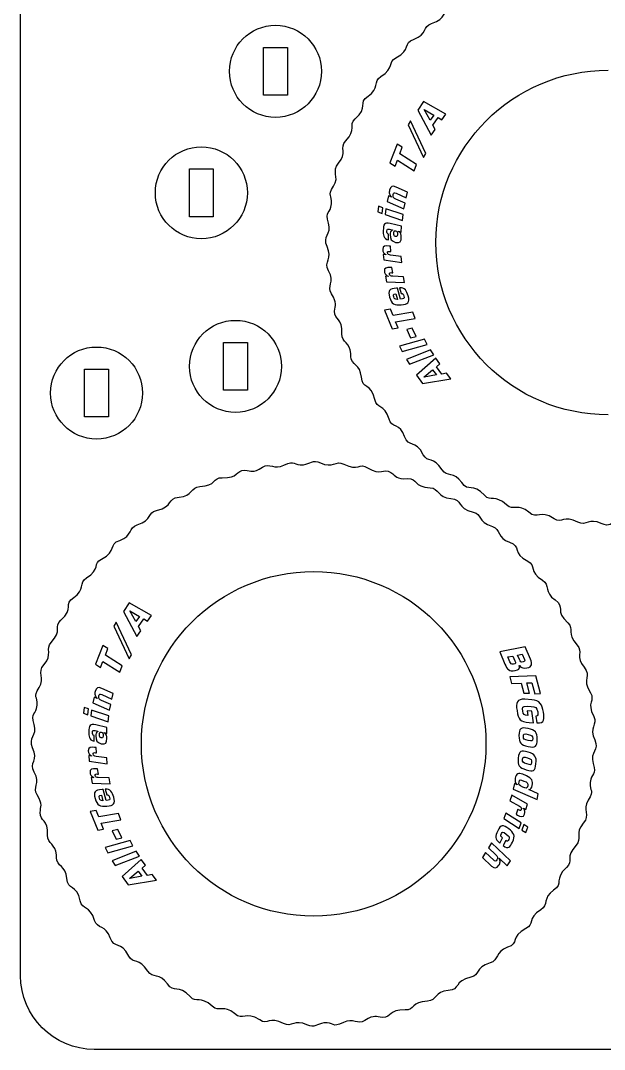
# Model space of a CAD drawing. Extents: x 1449 to 2334, y 110 to 990.
# Drawn here: x 2044.1 to 2106.3, y 752.5 to 862 of the extents above; entities that cross this region are included whole.
import ezdxf

# ---------------------------------------------------------------- set-up
doc = ezdxf.new("R2010")
doc.units = 0
doc.layers.get('0').update_dxf_attribs({"linetype": 'CONTINUOUS'})

msp = doc.modelspace()

# ---------------------------------------------------------------- linework, layer by layer
at = {"color": 175}
for p, q in [((2044.146345, 760.33986), (2044.146345, 971.93956)), ((2326.309345, 752.50286), (2051.983345, 752.50286))]:
    msp.add_line(p, q, dxfattribs=at)
at = {"color": 250}
for p, q in [((2069.996265, 859.121114), (2072.546265, 859.121114)), ((2069.996265, 854.021414), (2069.996265, 859.121114)), ((2072.546265, 859.121114), (2072.546265, 854.021414)), ((2072.546265, 854.021414), (2069.996265, 854.021414)), ((2062.107903, 846.196886), (2064.657903, 846.196886)), ((2062.107903, 841.097186), (2062.107903, 846.196886)), ((2064.657903, 846.196886), (2064.657903, 841.097186)), ((2064.657903, 841.097186), (2062.107903, 841.097186)), ((2065.739987, 827.730252), (2068.289987, 827.730252)), ((2065.739987, 822.630552), (2065.739987, 827.730252)), ((2068.289987, 827.730252), (2068.289987, 822.630552)), ((2050.955363, 824.8922), (2053.505363, 824.8922)), ((2050.955363, 819.7925), (2050.955363, 824.8922)), ((2053.505363, 824.8922), (2053.505363, 819.7925)), ((2068.289987, 822.630552), (2065.739987, 822.630552)), ((2053.505363, 819.7925), (2050.955363, 819.7925))]:
    msp.add_line(p, q, dxfattribs=at)
at = {"color": 1}
for p, q in [((2087.029545, 853.34616), (2086.408845, 852.44236)), ((2089.400245, 852.02056), (2087.029545, 853.34616)), ((2086.408845, 852.44236), (2087.854945, 849.76976)), ((2087.105945, 852.50186), (2087.110045, 852.50776)), ((2087.743645, 851.35976), (2087.105945, 852.50186)), ((2087.110045, 852.50776), (2088.123245, 851.91276)), ((2088.123245, 851.91276), (2087.743645, 851.35976)), ((2088.983845, 851.41376), (2089.400245, 852.02056)), ((2085.630245, 851.30166), (2085.390845, 850.86956)), ((2085.390845, 850.86956), (2087.021745, 847.39196)), ((2087.261145, 847.82426), (2085.630245, 851.30166)), ((2088.026645, 850.84156), (2088.575845, 851.64136)), ((2088.279645, 850.38806), (2088.026645, 850.84156)), ((2088.575845, 851.64136), (2088.983845, 851.41376)), ((2087.854945, 849.76976), (2088.279645, 850.38806)), ((2084.216245, 848.83516), (2083.455445, 846.83226)), ((2084.755545, 848.48736), (2084.216245, 848.83516)), ((2084.496745, 847.80636), (2084.755545, 848.48736)), ((2086.282345, 846.65706), (2084.496745, 847.80636)), ((2087.021745, 847.39196), (2087.261145, 847.82426)), ((2083.455445, 846.83226), (2083.994545, 846.48486)), ((2083.994545, 846.48486), (2084.240545, 847.13196)), ((2084.240545, 847.13196), (2086.026045, 845.98286)), ((2086.026045, 845.98286), (2086.282345, 846.65706)), ((2085.321645, 843.70496), (2084.103945, 844.26026)), ((2083.300145, 843.33806), (2083.165645, 842.73246)), ((2083.628845, 843.18726), (2083.300145, 843.33806)), ((2083.634345, 843.21186), (2083.628845, 843.18726)), ((2085.060845, 842.53256), (2084.091045, 842.97356)), ((2084.103945, 843.59526), (2085.186945, 843.09936)), ((2085.186945, 843.09936), (2085.321645, 843.70496)), ((2082.238945, 842.22176), (2082.163845, 841.60616)), ((2082.699545, 842.06386), (2082.238945, 842.22176)), ((2082.624145, 841.44816), (2082.699545, 842.06386)), ((2083.024045, 841.95516), (2082.948845, 841.33936)), ((2084.854545, 841.32466), (2083.024045, 841.95516)), ((2083.165645, 842.73246), (2084.926245, 841.92696)), ((2084.926245, 841.92696), (2085.060845, 842.53256)), ((2082.163845, 841.60616), (2082.624145, 841.44816)), ((2082.948845, 841.33936), (2084.779045, 840.70886)), ((2084.779045, 840.70886), (2084.854545, 841.32466)), ((2083.410145, 839.76586), (2083.707945, 839.69376)), ((2084.665945, 840.08996), (2083.489145, 840.36976)), ((2083.707945, 839.69376), (2083.707245, 839.66486)), ((2084.651545, 839.46986), (2084.665945, 840.08996)), ((2083.300745, 838.62826), (2083.315245, 839.24836)), ((2084.371745, 839.53766), (2084.372045, 839.55916)), ((2084.372045, 839.55916), (2084.651545, 839.46986)), ((2083.502945, 837.95296), (2083.353045, 837.97396)), ((2083.545545, 837.39546), (2083.502945, 837.95296)), ((2083.021645, 837.05886), (2082.739945, 837.09876)), ((2082.739945, 837.09876), (2082.785745, 836.49826)), ((2082.785745, 836.49826), (2084.704345, 836.23946)), ((2083.019645, 837.08406), (2083.021645, 837.05886)), ((2083.454245, 837.40646), (2083.545545, 837.39546)), ((2084.657045, 836.85806), (2083.506045, 837.01266)), ((2084.704345, 836.23946), (2084.657045, 836.85806)), ((2083.650045, 835.69566), (2083.498745, 835.70166)), ((2083.748145, 835.14526), (2083.650045, 835.69566)), ((2083.260745, 834.75776), (2082.976345, 834.76956)), ((2082.976345, 834.76956), (2083.082145, 834.17646)), ((2083.082145, 834.17646), (2085.017145, 834.11156)), ((2083.256145, 834.78266), (2083.260745, 834.75776)), ((2083.656145, 835.14716), (2083.748145, 835.14526)), ((2084.908145, 834.72216), (2083.747145, 834.76046)), ((2085.017145, 834.11156), (2084.908145, 834.72216)), ((2084.255945, 833.51516), (2084.149345, 833.50726)), ((2084.593045, 832.33236), (2084.255945, 833.51516)), ((2084.469945, 833.52746), (2084.637145, 832.94106)), ((2084.076745, 832.89406), (2084.243845, 832.30766)), ((2083.520345, 831.25416), (2082.887945, 831.14616)), ((2082.887945, 831.14616), (2083.680345, 829.15576)), ((2083.789945, 830.57746), (2083.520345, 831.25416)), ((2085.882645, 830.93696), (2083.789945, 830.57746)), ((2086.149645, 830.26686), (2085.882645, 830.93696)), ((2084.056645, 829.90746), (2086.149645, 830.26686)), ((2084.312945, 829.26396), (2084.056645, 829.90746)), ((2083.680345, 829.15576), (2084.312945, 829.26396)), ((2085.825145, 829.23466), (2085.234745, 829.10296)), ((2085.234745, 829.10296), (2085.643245, 828.21126)), ((2086.233445, 828.34246), (2085.825145, 829.23466)), ((2087.137145, 828.06266), (2084.472845, 827.32296)), ((2085.643245, 828.21126), (2086.233445, 828.34246)), ((2087.423545, 827.51246), (2087.137145, 828.06266)), ((2084.472845, 827.32296), (2084.759345, 826.77276)), ((2084.759345, 826.77276), (2087.423545, 827.51246)), ((2087.782845, 826.92226), (2085.205645, 825.92046)), ((2088.122645, 826.40346), (2087.782845, 826.92226)), ((2085.205645, 825.92046), (2085.545445, 825.40156)), ((2085.545445, 825.40156), (2088.122645, 826.40346)), ((2088.319145, 826.04546), (2086.278845, 824.25226)), ((2088.752145, 825.45046), (2088.319145, 826.04546)), ((2088.401745, 825.14166), (2088.752145, 825.45046)), ((2087.096045, 824.04856), (2087.994845, 824.80546)), ((2087.994845, 824.80546), (2088.389645, 824.26316)), ((2088.972545, 824.35736), (2088.401745, 825.14166)), ((2089.484545, 824.44456), (2088.972545, 824.35736)), ((2089.925945, 823.83806), (2089.484545, 824.44456)), ((2086.278845, 824.25226), (2086.923945, 823.36576)), ((2086.923945, 823.36576), (2089.925945, 823.83806)), ((2087.100145, 824.04286), (2087.096045, 824.04856)), ((2088.389645, 824.26316), (2087.100145, 824.04286)), ((2055.702945, 800.00616), (2055.082245, 799.10236)), ((2058.073645, 798.68056), (2055.702945, 800.00616)), ((2055.779345, 799.16186), (2055.783445, 799.16776)), ((2056.417045, 798.01976), (2055.779345, 799.16186)), ((2055.783445, 799.16776), (2056.796645, 798.57276)), ((2055.082245, 799.10236), (2056.528345, 796.42976)), ((2056.796645, 798.57276), (2056.417045, 798.01976)), ((2056.700045, 797.50156), (2057.249245, 798.30136)), ((2057.249245, 798.30136), (2057.657245, 798.07376)), ((2057.657245, 798.07376), (2058.073645, 798.68056)), ((2054.303645, 797.96166), (2054.064245, 797.52956)), ((2054.064245, 797.52956), (2055.695145, 794.05196)), ((2055.934545, 794.48426), (2054.303645, 797.96166)), ((2056.528345, 796.42976), (2056.953045, 797.04806)), ((2056.953045, 797.04806), (2056.700045, 797.50156)), ((2052.889645, 795.49516), (2052.128845, 793.49226)), ((2053.428945, 795.14736), (2052.889645, 795.49516)), ((2053.170145, 794.46636), (2053.428945, 795.14736)), ((2097.848945, 795.32796), (2095.131845, 794.81446)), ((2095.131845, 794.81446), (2095.685145, 793.48996)), ((2098.396545, 794.01706), (2097.848945, 795.32796)), ((2052.667945, 793.14486), (2052.913945, 793.79196)), ((2052.913945, 793.79196), (2054.699445, 792.64286)), ((2054.955745, 793.31706), (2053.170145, 794.46636)), ((2055.695145, 794.05196), (2055.934545, 794.48426)), ((2096.004545, 794.26056), (2096.536745, 794.36156)), ((2096.214345, 793.75776), (2096.004545, 794.26056)), ((2096.536745, 794.36156), (2096.752045, 793.84576)), ((2097.040945, 794.45496), (2097.533745, 794.54776)), ((2097.241245, 793.97576), (2097.040945, 794.45496)), ((2097.533745, 794.54776), (2097.767545, 793.98836)), ((2052.128845, 793.49226), (2052.667945, 793.14486)), ((2054.699445, 792.64286), (2054.955745, 793.31706)), ((2097.211145, 793.36516), (2097.240145, 793.36976)), ((2098.989145, 792.23906), (2096.226145, 792.12966)), ((2096.226145, 792.12966), (2096.403645, 791.43046)), ((2096.403645, 791.43046), (2097.416345, 791.47146)), ((2097.416345, 791.47146), (2097.687745, 790.40186)), ((2098.020645, 791.49496), (2098.563045, 791.51316)), ((2098.292145, 790.42516), (2098.020645, 791.49496)), ((2098.563045, 791.51316), (2098.857445, 790.35266)), ((2099.460945, 790.37926), (2098.989145, 792.23906)), ((2053.995045, 790.36496), (2052.777345, 790.92026)), ((2053.860345, 789.75936), (2053.995045, 790.36496)), ((2097.687745, 790.40186), (2098.292145, 790.42516)), ((2098.857445, 790.35266), (2099.460945, 790.37926)), ((2051.973545, 789.99806), (2051.839045, 789.39246)), ((2051.839045, 789.39246), (2053.599645, 788.58696)), ((2052.302245, 789.84726), (2051.973545, 789.99806)), ((2052.307745, 789.87186), (2052.302245, 789.84726)), ((2053.734245, 789.19256), (2052.764445, 789.63356)), ((2052.777345, 790.25526), (2053.860345, 789.75936)), ((2098.537545, 789.71166), (2097.823645, 789.75406)), ((2050.912345, 788.88176), (2050.837245, 788.26616)), ((2050.837245, 788.26616), (2051.297545, 788.10816)), ((2051.372945, 788.72386), (2050.912345, 788.88176)), ((2051.297545, 788.10816), (2051.372945, 788.72386)), ((2051.697445, 788.61516), (2051.622245, 787.99936)), ((2053.527945, 787.98466), (2051.697445, 788.61516)), ((2053.599645, 788.58696), (2053.734245, 789.19256)), ((2098.037245, 789.01296), (2098.486145, 788.98576)), ((2098.550445, 788.48476), (2098.039245, 788.51356)), ((2098.039245, 788.51356), (2098.113245, 788.02146)), ((2098.733045, 787.26856), (2098.550445, 788.48476)), ((2051.622245, 787.99936), (2053.452445, 787.36886)), ((2053.452445, 787.36886), (2053.527945, 787.98466)), ((2098.250845, 787.29816), (2098.733045, 787.26856)), ((2098.966745, 787.97086), (2099.075445, 787.24706)), ((2052.083545, 786.42586), (2052.381345, 786.35376)), ((2053.339345, 786.74996), (2052.162545, 787.02976)), ((2052.381345, 786.35376), (2052.380645, 786.32486)), ((2053.045145, 786.19766), (2053.045445, 786.21916)), ((2053.045445, 786.21916), (2053.324945, 786.12986)), ((2053.324945, 786.12986), (2053.339345, 786.74996)), ((2051.974145, 785.28826), (2051.988645, 785.90836)), ((2052.176345, 784.61296), (2052.026445, 784.63396)), ((2052.127645, 784.06646), (2052.218945, 784.05546)), ((2052.218945, 784.05546), (2052.176345, 784.61296)), ((2051.695045, 783.71886), (2051.413345, 783.75876)), ((2051.413345, 783.75876), (2051.459145, 783.15826)), ((2051.459145, 783.15826), (2053.377745, 782.89946)), ((2051.693045, 783.74406), (2051.695045, 783.71886)), ((2053.330445, 783.51806), (2052.179445, 783.67266)), ((2053.377745, 782.89946), (2053.330445, 783.51806)), ((2052.323445, 782.35566), (2052.172145, 782.36166)), ((2052.421545, 781.80526), (2052.323445, 782.35566)), ((2052.329545, 781.80716), (2052.421545, 781.80526)), ((2097.991445, 781.60356), (2097.586045, 781.77966)), ((2051.934145, 781.41776), (2051.649745, 781.42956)), ((2051.649745, 781.42956), (2051.755545, 780.83646)), ((2051.755545, 780.83646), (2053.690545, 780.77156)), ((2051.929545, 781.44266), (2051.934145, 781.41776)), ((2053.581545, 781.38216), (2052.420545, 781.42046)), ((2053.690545, 780.77156), (2053.581545, 781.38216)), ((2096.696645, 780.81086), (2096.570945, 780.20346)), ((2097.001145, 780.66316), (2096.696645, 780.81086)), ((2097.006945, 780.69136), (2097.001145, 780.66316)), ((2052.750145, 779.55406), (2052.917245, 778.96766)), ((2052.929345, 780.17516), (2052.822745, 780.16726)), ((2053.266445, 778.99236), (2052.929345, 780.17516)), ((2053.143345, 780.18746), (2053.310545, 779.60106)), ((2096.405345, 779.55436), (2096.219245, 778.96226)), ((2098.090445, 778.60106), (2096.405345, 779.55436)), ((2096.570945, 780.20346), (2099.103445, 779.09376)), ((2098.215645, 780.14306), (2098.221645, 780.17126)), ((2099.229245, 779.70096), (2098.215645, 780.14306)), ((2099.103445, 779.09376), (2099.229245, 779.70096)), ((2096.219245, 778.96226), (2097.230645, 778.39146)), ((2097.909945, 778.02626), (2098.090445, 778.60106)), ((2052.193745, 777.91416), (2051.561345, 777.80616)), ((2051.561345, 777.80616), (2052.353745, 775.81576)), ((2052.463345, 777.23746), (2052.193745, 777.91416)), ((2054.556045, 777.59696), (2052.463345, 777.23746)), ((2054.823045, 776.92686), (2054.556045, 777.59696)), ((2095.787645, 777.64266), (2095.572245, 777.06086)), ((2097.423345, 776.60656), (2095.787645, 777.64266)), ((2097.051745, 778.05046), (2096.884145, 777.51726)), ((2096.884145, 777.51726), (2097.015445, 777.44196)), ((2097.132445, 778.00626), (2097.051745, 778.05046)), ((2097.655645, 778.14406), (2097.663245, 778.16836)), ((2097.663245, 778.16836), (2097.909945, 778.02626)), ((2052.730045, 776.56746), (2054.823045, 776.92686)), ((2052.986345, 775.92396), (2052.730045, 776.56746)), ((2095.572245, 777.06086), (2097.207945, 776.02486)), ((2097.207945, 776.02486), (2097.423345, 776.60656)), ((2097.713945, 776.42596), (2097.498645, 775.84416)), ((2098.125245, 776.16606), (2097.713945, 776.42596)), ((2097.910145, 775.58436), (2098.125245, 776.16606)), ((2052.353745, 775.81576), (2052.986345, 775.92396)), ((2054.498545, 775.89466), (2053.908145, 775.76296)), ((2053.908145, 775.76296), (2054.316645, 774.87126)), ((2054.906845, 775.00246), (2054.498545, 775.89466)), ((2097.498645, 775.84416), (2097.910145, 775.58436)), ((2055.810545, 774.72266), (2053.146245, 773.98296)), ((2053.146245, 773.98296), (2053.432745, 773.43276)), ((2053.432745, 773.43276), (2056.096945, 774.17246)), ((2054.316645, 774.87126), (2054.906845, 775.00246)), ((2056.096945, 774.17246), (2055.810545, 774.72266)), ((2094.259645, 774.47936), (2093.934945, 773.95086)), ((2093.934945, 773.95086), (2094.707745, 773.21756)), ((2096.263945, 772.57446), (2094.259645, 774.47936)), ((2095.155845, 774.45366), (2095.427445, 775.01116)), ((2095.770545, 774.74376), (2095.498945, 774.18616)), ((2056.456245, 773.58226), (2053.879045, 772.58046)), ((2054.218845, 772.06156), (2056.796045, 773.06346)), ((2056.796045, 773.06346), (2056.456245, 773.58226)), ((2093.630945, 773.45596), (2093.306145, 772.92766)), ((2093.306145, 772.92766), (2094.275945, 772.00546)), ((2094.492845, 772.63406), (2093.630945, 773.45596)), ((2095.061745, 772.84316), (2095.075045, 772.86486)), ((2095.075045, 772.86486), (2095.939245, 772.04576)), ((2053.879045, 772.58046), (2054.218845, 772.06156)), ((2056.992545, 772.70546), (2054.952245, 770.91226)), ((2057.425545, 772.11046), (2056.992545, 772.70546)), ((2057.075145, 771.80166), (2057.425545, 772.11046)), ((2057.645945, 771.01736), (2057.075145, 771.80166)), ((2095.939245, 772.04576), (2096.263945, 772.57446)), ((2054.952245, 770.91226), (2055.597345, 770.02576)), ((2055.769445, 770.70856), (2056.668245, 771.46546)), ((2055.773545, 770.70286), (2055.769445, 770.70856)), ((2057.063045, 770.92316), (2055.773545, 770.70286)), ((2056.668245, 771.46546), (2057.063045, 770.92316)), ((2058.157945, 771.10456), (2057.645945, 771.01736)), ((2058.599345, 770.49806), (2058.157945, 771.10456)), ((2055.597345, 770.02576), (2058.599345, 770.49806))]:
    msp.add_line(p, q, dxfattribs=at)
at = {"color": 3}
for points in [[(2087.881145, 861.66796), (2089.568245, 862.18466), (2088.924345, 862.96946), (2089.944145, 863.18976)], [(2086.031445, 860.00636), (2087.401145, 860.47346), (2086.944345, 861.38116), (2087.881145, 861.66796)], [(2084.087045, 858.01656), (2085.767645, 858.87676), (2084.779245, 859.57936), (2086.031445, 860.00636)], [(2082.487445, 856.01256), (2083.985545, 856.95096), (2083.157645, 857.54066), (2084.087045, 858.01656)], [(2088.330645, 838.35586), (2088.330645, 848.48086), (2096.538645, 856.68876), (2106.663745, 856.68876)], [(2081.130845, 853.92876), (2082.333345, 854.73486), (2081.656545, 855.49186), (2082.487445, 856.01256)], [(2079.766445, 851.50246), (2081.165745, 852.77436), (2080.033945, 853.19346), (2081.130845, 853.92876)], [(2078.739945, 849.15256), (2079.941945, 850.44996), (2078.994745, 850.80126), (2079.766445, 851.50246)], [(2077.970445, 846.78976), (2078.923645, 847.88246), (2078.074145, 848.43376), (2078.739945, 849.15256)], [(2077.454245, 844.34566), (2078.134945, 845.41516), (2077.187845, 845.89286), (2077.970445, 846.78976)], [(2077.229945, 842.46726), (2077.317245, 843.45726), (2076.755845, 843.24836), (2077.454245, 844.34566)], [(2076.918245, 840.43036), (2076.516245, 841.76516), (2077.135945, 841.40156), (2077.229945, 842.46726)], [(2076.759645, 837.93686), (2076.246445, 839.01246), (2077.285345, 839.21226), (2076.918245, 840.43036)], [(2076.929545, 835.34076), (2076.345345, 836.39096), (2077.414345, 836.56486), (2076.759645, 837.93686)], [(2106.663745, 820.02286), (2096.538645, 820.02286), (2088.330645, 828.23076), (2088.330645, 838.35586)], [(2077.224045, 832.91486), (2076.707945, 833.73576), (2077.616445, 834.10576), (2076.929545, 835.34076)], [(2077.560045, 831.04476), (2077.577945, 831.74146), (2077.904545, 831.83246), (2077.224045, 832.91486)], [(2078.348845, 828.63406), (2078.432845, 830.40126), (2077.533445, 830.01166), (2077.560045, 831.04476)], [(2079.282845, 826.54716), (2079.239445, 827.69246), (2078.305445, 827.72226), (2078.348845, 828.63406)], [(2079.284545, 826.24716), (2079.281045, 826.34696), (2079.286845, 826.44736), (2079.282845, 826.54716)], [(2080.410545, 824.02876), (2080.311845, 825.46946), (2079.318245, 825.27306), (2079.284545, 826.24716)], [(2081.829845, 821.63676), (2081.430345, 823.48346), (2080.500745, 822.71076), (2080.410545, 824.02876)], [(2083.351845, 819.57346), (2082.834645, 821.25986), (2082.051645, 820.61226), (2081.829845, 821.63676)], [(2085.013145, 817.72406), (2084.545745, 819.09436), (2083.639545, 818.63586), (2083.351845, 819.57346)], [(2087.003045, 815.77976), (2086.142945, 817.45946), (2085.440345, 816.47156), (2085.013145, 817.72406)], [(2089.007245, 814.18006), (2088.069445, 815.67746), (2087.478945, 814.85026), (2087.003045, 815.77976)], [(2068.025945, 814.11956), (2068.723245, 814.10186), (2068.812845, 813.77526), (2069.895945, 814.45566)], [(2069.895945, 814.45566), (2070.666245, 814.93946), (2071.144945, 814.14316), (2072.172245, 814.66676)], [(2072.172245, 814.66676), (2073.411245, 815.29836), (2073.177945, 814.60536), (2074.253045, 814.71496)], [(2074.253045, 814.71496), (2074.999745, 814.79086), (2075.199745, 815.33376), (2076.056745, 814.91466)], [(2076.056745, 814.91466), (2077.358345, 814.27816), (2077.672345, 815.23946), (2078.538545, 814.78236)], [(2078.538545, 814.78236), (2080.102245, 813.95736), (2080.198745, 814.96316), (2081.075145, 814.39846)], [(2063.227845, 812.39496), (2064.988845, 812.45556), (2064.571745, 813.38176), (2065.615445, 813.33066)], [(2065.615445, 813.33066), (2067.379145, 813.24456), (2066.992545, 814.14616), (2068.025945, 814.11956)], [(2081.075145, 814.39846), (2082.559845, 813.44176), (2082.679145, 814.41616), (2083.557945, 813.87506)], [(2083.557945, 813.87506), (2084.157445, 813.50566), (2084.066545, 813.18186), (2085.343245, 813.23156)], [(2091.091045, 812.82326), (2090.286745, 814.02426), (2089.527045, 813.34986), (2089.007245, 814.18006)], [(2061.009645, 811.26916), (2062.451545, 811.36906), (2062.253445, 812.36126), (2063.227845, 812.39496)], [(2085.343245, 813.23156), (2086.384245, 813.27226), (2085.962245, 812.35396), (2087.722745, 812.27206)], [(2087.722745, 812.27206), (2088.695845, 812.22686), (2088.488045, 811.23676), (2089.927845, 811.12346)], [(2093.516945, 811.45896), (2092.245845, 812.85756), (2091.825345, 811.72636), (2091.091045, 812.82326)], [(2058.617545, 809.84976), (2060.464845, 810.24906), (2059.690445, 811.17756), (2061.009645, 811.26916)], [(2095.866845, 810.43256), (2094.571145, 811.63356), (2094.218345, 810.68726), (2093.516945, 811.45896)], [(2089.927845, 811.12346), (2091.245145, 811.01986), (2090.465345, 810.09336), (2092.304845, 809.68046)], [(2098.229845, 809.66296), (2097.138945, 810.61516), (2096.585045, 809.76666), (2095.866845, 810.43256)], [(2056.554545, 808.32796), (2058.241645, 808.84466), (2057.597745, 809.62946), (2058.617545, 809.84976)], [(2092.304845, 809.68046), (2093.320945, 809.45216), (2092.673345, 808.66896), (2094.353345, 808.13756)], [(2100.925545, 808.97366), (2099.335745, 809.99826), (2099.228045, 808.79176), (2098.229845, 809.66296)], [(2103.462145, 808.58966), (2101.901145, 809.41426), (2101.801945, 808.40896), (2100.925545, 808.97366)], [(2105.943945, 808.45726), (2104.646045, 809.09356), (2104.325745, 808.13326), (2103.462145, 808.58966)], [(2054.704845, 806.66636), (2056.074545, 807.13346), (2055.617745, 808.04116), (2056.554545, 808.32796)], [(2094.353345, 808.13756), (2095.285945, 807.84276), (2094.821645, 806.93806), (2096.186145, 806.45756)], [(2107.747645, 808.65716), (2107.003045, 808.58116), (2106.799245, 808.03796), (2105.943945, 808.45726)], [(2052.760445, 804.67656), (2054.441045, 805.53676), (2053.452645, 806.23936), (2054.704845, 806.66636)], [(2096.186145, 806.45756), (2097.433245, 806.01836), (2096.437445, 805.32836), (2098.110345, 804.44846)], [(2051.160845, 802.67256), (2052.658945, 803.61096), (2051.831045, 804.20066), (2052.760445, 804.67656)], [(2098.110345, 804.44846), (2099.033745, 803.96286), (2098.204345, 803.37596), (2099.689845, 802.42816)], [(2049.804245, 800.58876), (2051.006745, 801.39486), (2050.329945, 802.15186), (2051.160845, 802.67256)], [(2057.004045, 785.01586), (2057.004045, 795.14086), (2065.212045, 803.34876), (2075.337145, 803.34876)], [(2075.337145, 803.34876), (2085.462045, 803.34876), (2093.670045, 795.14086), (2093.670045, 785.01586)], [(2099.689845, 802.42816), (2100.512945, 801.90306), (2099.832645, 801.15026), (2101.026045, 800.33066)], [(2048.439845, 798.16246), (2049.839145, 799.43436), (2048.707345, 799.85346), (2049.804245, 800.58876)], [(2101.026045, 800.33066), (2102.114145, 799.58336), (2100.979145, 799.17926), (2102.365245, 797.89116)], [(2047.413345, 795.81256), (2048.615345, 797.10996), (2047.668145, 797.46126), (2048.439845, 798.16246)], [(2102.365245, 797.89116), (2103.130145, 797.18026), (2102.176445, 796.83646), (2103.366545, 795.53176)], [(2046.643845, 793.44976), (2047.597045, 794.54246), (2046.747545, 795.09376), (2047.413345, 795.81256)], [(2103.366545, 795.53176), (2104.027445, 794.80716), (2103.171545, 794.26336), (2104.114145, 793.16026)], [(2046.127645, 791.00566), (2046.808345, 792.07516), (2045.861245, 792.55286), (2046.643845, 793.44976)], [(2104.114145, 793.16026), (2104.972445, 792.15566), (2103.770745, 792.05966), (2104.776745, 790.45706)], [(2045.903345, 789.12726), (2045.990645, 790.11726), (2045.429245, 789.90836), (2046.127645, 791.00566)], [(2104.776745, 790.45706), (2105.331945, 789.57276), (2104.322845, 789.49236), (2105.133545, 787.91826)], [(2045.591645, 787.09036), (2045.189645, 788.42516), (2045.809345, 788.06156), (2045.903345, 789.12726)], [(2045.433045, 784.59686), (2044.919845, 785.67246), (2045.958745, 785.87226), (2045.591645, 787.09036)], [(2105.133545, 787.91826), (2105.583045, 787.04536), (2104.615845, 786.74226), (2105.241145, 785.43506)], [(2075.337145, 766.68286), (2065.212045, 766.68286), (2057.004045, 774.89076), (2057.004045, 785.01586)], [(2093.670045, 785.01586), (2093.670045, 774.89076), (2085.462045, 766.68286), (2075.337145, 766.68286)], [(2105.241145, 785.43506), (2105.754445, 784.36126), (2104.715245, 784.16056), (2105.082445, 782.94156)], [(2045.602945, 782.00076), (2045.018745, 783.05096), (2046.087745, 783.22486), (2045.433045, 784.59686)], [(2105.082445, 782.94156), (2105.484445, 781.60676), (2104.864745, 781.97106), (2104.770745, 780.90486)], [(2045.897445, 779.57486), (2045.381345, 780.39576), (2046.289845, 780.76576), (2045.602945, 782.00076)], [(2104.770745, 780.90486), (2104.683245, 779.91226), (2105.245345, 780.12716), (2104.546445, 779.02646)], [(2046.233445, 777.70476), (2046.251345, 778.40146), (2046.577945, 778.49246), (2045.897445, 779.57486)], [(2104.546445, 779.02646), (2103.865745, 777.95426), (2104.813245, 777.47896), (2104.029945, 776.58246)], [(2047.022245, 775.29406), (2047.106245, 777.06126), (2046.206845, 776.67166), (2046.233445, 777.70476)], [(2104.029945, 776.58246), (2103.078745, 775.49386), (2103.926145, 774.93656), (2103.260745, 774.21946)], [(2047.956245, 773.20716), (2047.912845, 774.35246), (2046.978845, 774.38226), (2047.022245, 775.29406)], [(2103.260745, 774.21946), (2102.060245, 772.92606), (2103.003945, 772.56696), (2102.234245, 771.86946)], [(2047.957945, 772.90716), (2047.954445, 773.00696), (2047.960245, 773.10736), (2047.956245, 773.20716)], [(2049.083945, 770.68876), (2048.985245, 772.12946), (2047.991645, 771.93306), (2047.957945, 772.90716)], [(2102.234245, 771.86946), (2100.837345, 770.60316), (2101.965445, 770.17696), (2100.870045, 769.44346)], [(2050.503245, 768.29676), (2050.103745, 770.14346), (2049.174145, 769.37076), (2049.083945, 770.68876)], [(2100.870045, 769.44346), (2099.667745, 768.63826), (2100.344245, 767.88036), (2099.513145, 767.35996)], [(2052.025245, 766.23346), (2051.508045, 767.91986), (2050.725045, 767.27226), (2050.503245, 768.29676)], [(2099.513145, 767.35996), (2098.015845, 766.42216), (2098.843145, 765.83166), (2097.913445, 765.35556)], [(2053.686545, 764.38406), (2053.219145, 765.75436), (2052.312945, 765.29586), (2052.025245, 766.23346)], [(2097.913445, 765.35556), (2096.234945, 764.49606), (2097.219345, 763.79026), (2095.969145, 763.36546)], [(2055.676445, 762.43976), (2054.816345, 764.11946), (2054.113745, 763.13156), (2053.686545, 764.38406)], [(2095.969145, 763.36546), (2094.601645, 762.90076), (2095.055045, 761.99036), (2094.119545, 761.70396)], [(2057.680645, 760.84006), (2056.742845, 762.33746), (2056.152345, 761.51026), (2055.676445, 762.43976)], [(2059.764445, 759.48326), (2058.960145, 760.68426), (2058.200445, 760.00986), (2057.680645, 760.84006)], [(2094.119545, 761.70396), (2092.431245, 761.18696), (2093.076645, 760.40206), (2092.056245, 760.18216)], [(2092.056245, 760.18216), (2090.211645, 759.78446), (2090.980545, 758.85176), (2089.663945, 758.76326)], [(2062.190345, 758.11896), (2060.919245, 759.51756), (2060.498745, 758.38636), (2059.764445, 759.48326)], [(2089.663945, 758.76326), (2088.226545, 758.66656), (2088.420145, 757.67066), (2087.446245, 757.63706)], [(2064.540245, 757.09256), (2063.244545, 758.29356), (2062.891745, 757.34726), (2062.190345, 758.11896)], [(2087.446245, 757.63706), (2085.684845, 757.57636), (2086.104345, 756.65156), (2085.058745, 756.70126)], [(2066.903245, 756.32296), (2065.812345, 757.27516), (2065.258445, 756.42666), (2064.540245, 757.09256)], [(2069.598945, 755.63366), (2068.009145, 756.65826), (2067.901445, 755.45176), (2066.903245, 756.32296)], [(2085.058745, 756.70126), (2083.291045, 756.78526), (2083.679245, 755.88356), (2082.647945, 755.91256)], [(2072.135545, 755.24966), (2070.574545, 756.07426), (2070.475345, 755.06896), (2069.598945, 755.63366)], [(2074.617345, 755.11726), (2073.319445, 755.75356), (2072.999145, 754.79326), (2072.135545, 755.24966)], [(2078.501645, 755.36516), (2077.262145, 754.73326), (2077.496645, 755.42676), (2076.421045, 755.31716)], [(2080.778345, 755.57676), (2080.008445, 755.09166), (2079.529645, 755.88906), (2078.501645, 755.36516)], [(2082.647945, 755.91256), (2081.948445, 755.93236), (2081.855945, 756.25596), (2080.778345, 755.57676)], [(2076.421045, 755.31716), (2075.676445, 755.24116), (2075.472645, 754.69796), (2074.617345, 755.11726)]]:
    msp.add_open_spline(points, degree=3, dxfattribs=at)
at = {"color": 250}
for points in [[(2066.376265, 856.571214), (2066.376265, 859.274614), (2068.567765, 861.466314), (2071.271365, 861.466314)], [(2071.271365, 861.466314), (2073.974765, 861.466314), (2076.166265, 859.274614), (2076.166265, 856.571214)], [(2071.271365, 851.676114), (2068.567765, 851.676114), (2066.376265, 853.867814), (2066.376265, 856.571214)], [(2076.166265, 856.571214), (2076.166265, 853.867814), (2073.974765, 851.676114), (2071.271365, 851.676114)], [(2058.487903, 843.646986), (2058.487903, 846.350386), (2060.679403, 848.542086), (2063.383003, 848.542086)], [(2063.383003, 848.542086), (2066.086403, 848.542086), (2068.277903, 846.350386), (2068.277903, 843.646986)], [(2063.383003, 838.751886), (2060.679403, 838.751886), (2058.487903, 840.943586), (2058.487903, 843.646986)], [(2068.277903, 843.646986), (2068.277903, 840.943586), (2066.086403, 838.751886), (2063.383003, 838.751886)], [(2062.119987, 825.180352), (2062.119987, 827.883752), (2064.311487, 830.075452), (2067.015087, 830.075452)], [(2067.015087, 830.075452), (2069.718487, 830.075452), (2071.909987, 827.883752), (2071.909987, 825.180352)], [(2047.335363, 822.3423), (2047.335363, 825.0457), (2049.526863, 827.2374), (2052.230463, 827.2374)], [(2052.230463, 827.2374), (2054.933863, 827.2374), (2057.125363, 825.0457), (2057.125363, 822.3423)], [(2067.015087, 820.285252), (2064.311487, 820.285252), (2062.119987, 822.476952), (2062.119987, 825.180352)], [(2071.909987, 825.180352), (2071.909987, 822.476952), (2069.718487, 820.285252), (2067.015087, 820.285252)], [(2052.230463, 817.4472), (2049.526863, 817.4472), (2047.335363, 819.6389), (2047.335363, 822.3423)], [(2057.125363, 822.3423), (2057.125363, 819.6389), (2054.933863, 817.4472), (2052.230463, 817.4472)]]:
    msp.add_open_spline(points, degree=3, dxfattribs=at)
at = {"color": 1}
for points in [[(2084.103945, 844.26026), (2083.724845, 844.43316), (2083.499145, 844.33176), (2083.408345, 843.92356)], [(2083.408345, 843.92356), (2083.376945, 843.78246), (2083.368045, 843.65896), (2083.400845, 843.54096)], [(2083.400845, 843.54096), (2083.430945, 843.42686), (2083.503545, 843.32206), (2083.634345, 843.21186)], [(2084.091045, 842.97356), (2083.876645, 843.07266), (2083.732945, 843.18996), (2083.793145, 843.46086)], [(2083.793145, 843.46086), (2083.836945, 843.65816), (2083.931345, 843.66686), (2084.103945, 843.59526)], [(2082.739945, 839.64056), (2082.734845, 839.42056), (2082.729645, 839.20066), (2082.797545, 839.02246)], [(2083.489145, 840.36976), (2082.839645, 840.52196), (2082.754745, 840.27516), (2082.739945, 839.64056)], [(2083.116645, 839.55236), (2083.122845, 839.82296), (2083.234445, 839.80586), (2083.410145, 839.76586)], [(2083.707245, 839.66486), (2083.490545, 839.64826), (2083.487745, 839.37436), (2083.483645, 839.19766)], [(2083.865245, 839.31506), (2083.869845, 839.51706), (2083.887345, 839.64996), (2084.045245, 839.61386)], [(2082.797545, 839.02246), (2082.865645, 838.84046), (2083.006545, 838.69986), (2083.300745, 838.62826)], [(2083.315245, 839.24836), (2083.146645, 839.28846), (2083.112845, 839.39746), (2083.116645, 839.55236)], [(2083.483645, 839.19766), (2083.473145, 838.75046), (2083.607645, 838.48056), (2084.059545, 838.37236)], [(2084.056045, 838.99656), (2083.883945, 839.04036), (2083.861645, 839.16336), (2083.865245, 839.31506)], [(2084.045245, 839.61386), (2084.242445, 839.56596), (2084.272945, 839.47876), (2084.266845, 839.21906)], [(2084.266845, 839.21906), (2084.264645, 839.12536), (2084.260645, 838.94866), (2084.056045, 838.99656)], [(2084.059545, 838.37236), (2084.540345, 838.26036), (2084.650345, 838.48866), (2084.660345, 838.92146)], [(2084.660345, 838.92146), (2084.665345, 839.13766), (2084.628845, 839.42696), (2084.371745, 839.53766)], [(2083.353045, 837.97396), (2083.002545, 838.01956), (2082.646945, 838.03226), (2082.680045, 837.60056)], [(2082.680045, 837.60056), (2082.688845, 837.48556), (2082.717945, 837.38656), (2082.771445, 837.30026)], [(2083.181445, 837.28456), (2083.168745, 837.45346), (2083.319145, 837.42516), (2083.454245, 837.40646)], [(2082.771445, 837.30026), (2082.825345, 837.21386), (2082.906445, 837.14406), (2083.019645, 837.08406)], [(2083.506045, 837.01266), (2083.348945, 837.03316), (2083.195745, 837.09746), (2083.181445, 837.28456)], [(2083.498745, 835.70166), (2083.145345, 835.71176), (2082.790345, 835.68866), (2082.866345, 835.26286)], [(2082.866345, 835.26286), (2082.886745, 835.14906), (2082.925545, 835.05346), (2082.987645, 834.97286)], [(2082.987645, 834.97286), (2083.049745, 834.89236), (2083.137345, 834.83116), (2083.256145, 834.78266)], [(2083.397145, 834.99836), (2083.367345, 835.16536), (2083.519845, 835.15216), (2083.656145, 835.14716)], [(2083.747145, 834.76046), (2083.588845, 834.76516), (2083.430145, 834.81386), (2083.397145, 834.99836)], [(2084.149345, 833.50726), (2083.362845, 833.45166), (2083.218445, 833.23426), (2083.413245, 832.55116)], [(2085.092045, 833.31846), (2084.951445, 833.46976), (2084.760745, 833.54646), (2084.469945, 833.52746)], [(2085.388645, 832.68676), (2085.313245, 832.95036), (2085.228245, 833.16986), (2085.092045, 833.31846)], [(2083.413245, 832.55116), (2083.622045, 831.81916), (2083.913645, 831.67726), (2084.656845, 831.72806)], [(2083.858245, 832.56916), (2083.800845, 832.77036), (2083.790345, 832.87226), (2084.076745, 832.89406)], [(2084.243845, 832.30766), (2083.988845, 832.29506), (2083.918445, 832.35756), (2083.858245, 832.56916)], [(2084.947645, 832.65456), (2085.017745, 832.40856), (2084.932145, 832.35416), (2084.593045, 832.33236)], [(2084.637145, 832.94106), (2084.838845, 832.95756), (2084.895245, 832.83856), (2084.947645, 832.65456)], [(2084.656845, 831.72806), (2085.378245, 831.77626), (2085.593145, 831.96876), (2085.388645, 832.68676)], [(2096.617445, 793.50416), (2096.396245, 793.46246), (2096.304545, 793.54166), (2096.214345, 793.75776)], [(2096.752045, 793.84576), (2096.842445, 793.62926), (2096.841745, 793.54706), (2096.617445, 793.50416)], [(2097.622445, 793.73646), (2097.404845, 793.69636), (2097.338445, 793.74286), (2097.241245, 793.97576)], [(2097.767545, 793.98836), (2097.837345, 793.80256), (2097.786145, 793.76576), (2097.622445, 793.73646)], [(2098.031445, 793.09426), (2098.624345, 793.20916), (2098.603845, 793.52096), (2098.396545, 794.01706)], [(2095.685145, 793.48996), (2095.906145, 792.96116), (2096.115945, 792.69276), (2096.782445, 792.81866)], [(2096.782445, 792.81866), (2097.123245, 792.88306), (2097.340645, 792.98946), (2097.211145, 793.36516)], [(2097.240145, 793.36976), (2097.435345, 793.05236), (2097.686245, 793.03216), (2098.031445, 793.09426)], [(2052.081745, 790.58356), (2052.050345, 790.44246), (2052.041445, 790.31896), (2052.074245, 790.20096)], [(2052.777345, 790.92026), (2052.398245, 791.09316), (2052.172545, 790.99176), (2052.081745, 790.58356)], [(2052.074245, 790.20096), (2052.104345, 790.08686), (2052.176945, 789.98206), (2052.307745, 789.87186)], [(2052.764445, 789.63356), (2052.550045, 789.73266), (2052.406345, 789.84996), (2052.466545, 790.12086)], [(2052.466545, 790.12086), (2052.510345, 790.31816), (2052.604745, 790.32686), (2052.777345, 790.25526)], [(2097.823645, 789.75406), (2096.929145, 789.80936), (2096.846645, 789.38846), (2096.972845, 788.54676)], [(2099.777445, 788.37726), (2099.659545, 789.16196), (2099.450345, 789.65556), (2098.537545, 789.71166)], [(2096.972845, 788.54676), (2097.116445, 787.59096), (2097.320245, 787.35166), (2098.250845, 787.29816)], [(2097.576645, 788.50986), (2097.520945, 788.88066), (2097.547745, 789.04146), (2098.037245, 789.01296)], [(2098.113245, 788.02146), (2097.729945, 788.04776), (2097.631245, 788.14606), (2097.576645, 788.50986)], [(2098.486145, 788.98576), (2098.932145, 788.95426), (2099.096445, 788.92776), (2099.173745, 788.41436)], [(2099.173745, 788.41436), (2099.205945, 788.20046), (2099.244445, 787.96906), (2098.966745, 787.97086)], [(2099.075445, 787.24706), (2099.951145, 787.19626), (2099.881345, 787.68536), (2099.777445, 788.37726)], [(2052.162545, 787.02976), (2051.513045, 787.18196), (2051.428145, 786.93516), (2051.413345, 786.30056)], [(2051.413345, 786.30056), (2051.408245, 786.08056), (2051.403045, 785.86066), (2051.470945, 785.68246)], [(2051.988645, 785.90836), (2051.820045, 785.94846), (2051.786245, 786.05746), (2051.790045, 786.21236)], [(2051.790045, 786.21236), (2051.796245, 786.48296), (2051.907845, 786.46586), (2052.083545, 786.42586)], [(2052.380645, 786.32486), (2052.163945, 786.30826), (2052.161145, 786.03436), (2052.157045, 785.85766)], [(2052.538645, 785.97506), (2052.543245, 786.17706), (2052.560745, 786.30996), (2052.718645, 786.27386)], [(2052.718645, 786.27386), (2052.915845, 786.22596), (2052.946345, 786.13876), (2052.940245, 785.87906)], [(2053.333745, 785.58146), (2053.338745, 785.79766), (2053.302245, 786.08696), (2053.045145, 786.19766)], [(2098.151745, 786.64106), (2097.394645, 786.80476), (2097.185145, 786.67906), (2097.183845, 785.90356)], [(2097.659645, 785.79086), (2097.660345, 786.09026), (2097.739545, 786.11166), (2098.150545, 786.02086)], [(2098.150545, 786.02086), (2098.561545, 785.93356), (2098.644445, 785.87926), (2098.643745, 785.57976)], [(2099.119745, 785.48876), (2099.121245, 786.27856), (2098.926845, 786.47756), (2098.151745, 786.64106)], [(2051.470945, 785.68246), (2051.539045, 785.50046), (2051.679945, 785.35986), (2051.974145, 785.28826)], [(2052.157045, 785.85766), (2052.146545, 785.41046), (2052.281045, 785.14056), (2052.732945, 785.03236)], [(2052.729445, 785.65656), (2052.557345, 785.70036), (2052.535045, 785.82336), (2052.538645, 785.97506)], [(2052.940245, 785.87906), (2052.938045, 785.78536), (2052.934045, 785.60866), (2052.729445, 785.65656)], [(2052.732945, 785.03236), (2053.213745, 784.92036), (2053.323745, 785.14866), (2053.333745, 785.58146)], [(2097.183845, 785.90356), (2097.182345, 785.11726), (2097.369545, 784.91496), (2098.148145, 784.74746)], [(2098.149345, 785.36796), (2097.738545, 785.45906), (2097.659145, 785.50256), (2097.659645, 785.79086)], [(2098.148145, 784.74746), (2098.948845, 784.57686), (2099.118245, 784.69546), (2099.119745, 785.48876)], [(2098.643745, 785.57976), (2098.643245, 785.29156), (2098.560345, 785.28076), (2098.149345, 785.36796)], [(2052.026445, 784.63396), (2051.675945, 784.67956), (2051.320345, 784.69226), (2051.353445, 784.26056)], [(2051.353445, 784.26056), (2051.362245, 784.14556), (2051.391345, 784.04656), (2051.444845, 783.96026)], [(2051.444845, 783.96026), (2051.498745, 783.87386), (2051.579845, 783.80406), (2051.693045, 783.74406)], [(2051.854845, 783.94456), (2051.842145, 784.11346), (2051.992545, 784.08516), (2052.127645, 784.06646)], [(2052.179445, 783.67266), (2052.022345, 783.69316), (2051.869145, 783.75746), (2051.854845, 783.94456)], [(2098.143545, 784.13966), (2097.406845, 784.37886), (2097.185745, 784.27486), (2097.106245, 783.50336)], [(2098.990345, 782.89536), (2099.071545, 783.68116), (2098.898345, 783.89836), (2098.143545, 784.13966)], [(2097.106245, 783.50336), (2097.025445, 782.72146), (2097.191145, 782.50126), (2097.949145, 782.25596)], [(2098.012745, 782.87316), (2097.612945, 783.00506), (2097.538745, 783.05626), (2097.568145, 783.34336)], [(2097.568145, 783.34336), (2097.599045, 783.64126), (2097.680045, 783.65436), (2098.079945, 783.52246)], [(2097.949145, 782.25596), (2098.728045, 782.00526), (2098.908745, 782.10616), (2098.990345, 782.89536)], [(2098.526045, 783.03406), (2098.496245, 782.74716), (2098.412945, 782.74486), (2098.012745, 782.87316)], [(2098.079945, 783.52246), (2098.479845, 783.39416), (2098.556745, 783.33176), (2098.526045, 783.03406)], [(2052.172145, 782.36166), (2051.818745, 782.37176), (2051.463745, 782.34866), (2051.539745, 781.92286)], [(2051.539745, 781.92286), (2051.560145, 781.80906), (2051.598945, 781.71346), (2051.661045, 781.63286)], [(2051.661045, 781.63286), (2051.723145, 781.55236), (2051.810745, 781.49116), (2051.929545, 781.44266)], [(2052.070545, 781.65836), (2052.040745, 781.82536), (2052.193245, 781.81216), (2052.329545, 781.80716)], [(2052.420545, 781.42046), (2052.262245, 781.42516), (2052.103545, 781.47386), (2052.070545, 781.65836)], [(2097.586045, 781.77966), (2097.116845, 781.98726), (2096.881545, 781.81126), (2096.788745, 781.36266)], [(2096.788745, 781.36266), (2096.761145, 781.22856), (2096.754445, 781.10816), (2096.782845, 780.99586)], [(2096.782845, 780.99586), (2096.811845, 780.88656), (2096.882545, 780.78346), (2097.006945, 780.69136)], [(2097.581145, 780.42156), (2097.179745, 780.60046), (2097.137945, 780.70116), (2097.189945, 780.95186)], [(2097.189945, 780.95186), (2097.242645, 781.20616), (2097.281845, 781.25316), (2097.713345, 781.06076)], [(2098.111645, 780.54736), (2098.045045, 780.22626), (2097.926045, 780.27276), (2097.581145, 780.42156)], [(2097.713345, 781.06076), (2098.064545, 780.90706), (2098.174545, 780.85116), (2098.111645, 780.54736)], [(2098.602045, 780.56756), (2098.707245, 781.07606), (2098.531745, 781.36646), (2097.991445, 781.60356)], [(2098.221645, 780.17126), (2098.472045, 780.17086), (2098.555845, 780.34496), (2098.602045, 780.56756)], [(2052.822745, 780.16726), (2052.036245, 780.11166), (2051.891845, 779.89426), (2052.086645, 779.21116)], [(2052.531645, 779.22916), (2052.474245, 779.43036), (2052.463745, 779.53226), (2052.750145, 779.55406)], [(2053.765445, 779.97846), (2053.624845, 780.12976), (2053.434145, 780.20646), (2053.143345, 780.18746)], [(2053.310545, 779.60106), (2053.512245, 779.61756), (2053.568645, 779.49856), (2053.621045, 779.31456)], [(2054.062045, 779.34676), (2053.986645, 779.61036), (2053.901645, 779.82986), (2053.765445, 779.97846)], [(2052.086645, 779.21116), (2052.295445, 778.47916), (2052.587045, 778.33726), (2053.330245, 778.38806)], [(2052.917245, 778.96766), (2052.662245, 778.95506), (2052.591845, 779.01756), (2052.531645, 779.22916)], [(2053.621045, 779.31456), (2053.691145, 779.06856), (2053.605545, 779.01416), (2053.266445, 778.99236)], [(2053.330245, 778.38806), (2054.051645, 778.43626), (2054.266545, 778.62876), (2054.062045, 779.34676)], [(2097.230645, 778.39146), (2097.368845, 778.31386), (2097.487145, 778.19706), (2097.430945, 778.01826)], [(2097.015445, 777.44196), (2097.323945, 777.26906), (2097.649245, 777.12546), (2097.779145, 777.53856)], [(2097.430945, 778.01826), (2097.379945, 777.85646), (2097.250945, 777.93876), (2097.132445, 778.00626)], [(2097.805745, 777.85126), (2097.787945, 777.95146), (2097.738445, 778.04646), (2097.655645, 778.14406)], [(2097.779145, 777.53856), (2097.813645, 777.64846), (2097.823445, 777.75116), (2097.805745, 777.85126)], [(2096.104545, 775.97316), (2095.502945, 776.44276), (2095.249845, 776.42546), (2094.929245, 775.76736)], [(2094.929245, 775.76736), (2094.782445, 775.46586), (2094.697445, 775.25056), (2094.722145, 775.05386)], [(2094.722145, 775.05386), (2094.742045, 774.85566), (2094.871345, 774.67656), (2095.155845, 774.45366)], [(2095.427445, 775.01116), (2095.238745, 775.15926), (2095.189845, 775.21516), (2095.313145, 775.46806)], [(2095.313145, 775.46806), (2095.415745, 775.67886), (2095.475045, 775.69416), (2095.832945, 775.41526)], [(2095.832945, 775.41526), (2096.182545, 775.14476), (2096.203045, 775.04666), (2096.106545, 774.84896)], [(2096.490345, 774.54956), (2096.829945, 775.24666), (2096.621845, 775.56886), (2096.104545, 775.97316)], [(2095.498945, 774.18616), (2096.043745, 773.76426), (2096.251845, 774.05996), (2096.490345, 774.54956)], [(2095.955345, 774.66186), (2095.905445, 774.65016), (2095.850445, 774.67696), (2095.770545, 774.74376)], [(2096.106545, 774.84896), (2096.049645, 774.73216), (2096.006845, 774.67676), (2095.955345, 774.66186)], [(2094.707745, 773.21756), (2094.878045, 773.05366), (2094.975845, 772.89626), (2094.830345, 772.65966)], [(2094.275945, 772.00546), (2094.577745, 771.71826), (2094.824345, 771.74046), (2095.043345, 772.09696)], [(2094.830345, 772.65966), (2094.724645, 772.48766), (2094.632645, 772.50996), (2094.492845, 772.63406)], [(2095.043345, 772.09696), (2095.119045, 772.21976), (2095.167645, 772.33366), (2095.175145, 772.45606)], [(2095.175145, 772.45606), (2095.183945, 772.57356), (2095.149445, 772.69636), (2095.061745, 772.84316)]]:
    msp.add_open_spline(points, degree=3, dxfattribs=at)
at = {"color": 175}
msp.add_open_spline([(2051.983345, 752.50286), (2047.672945, 752.50286), (2044.146345, 756.02946), (2044.146345, 760.33986)], degree=3, dxfattribs=at)

doc.saveas('drawing.dxf')
